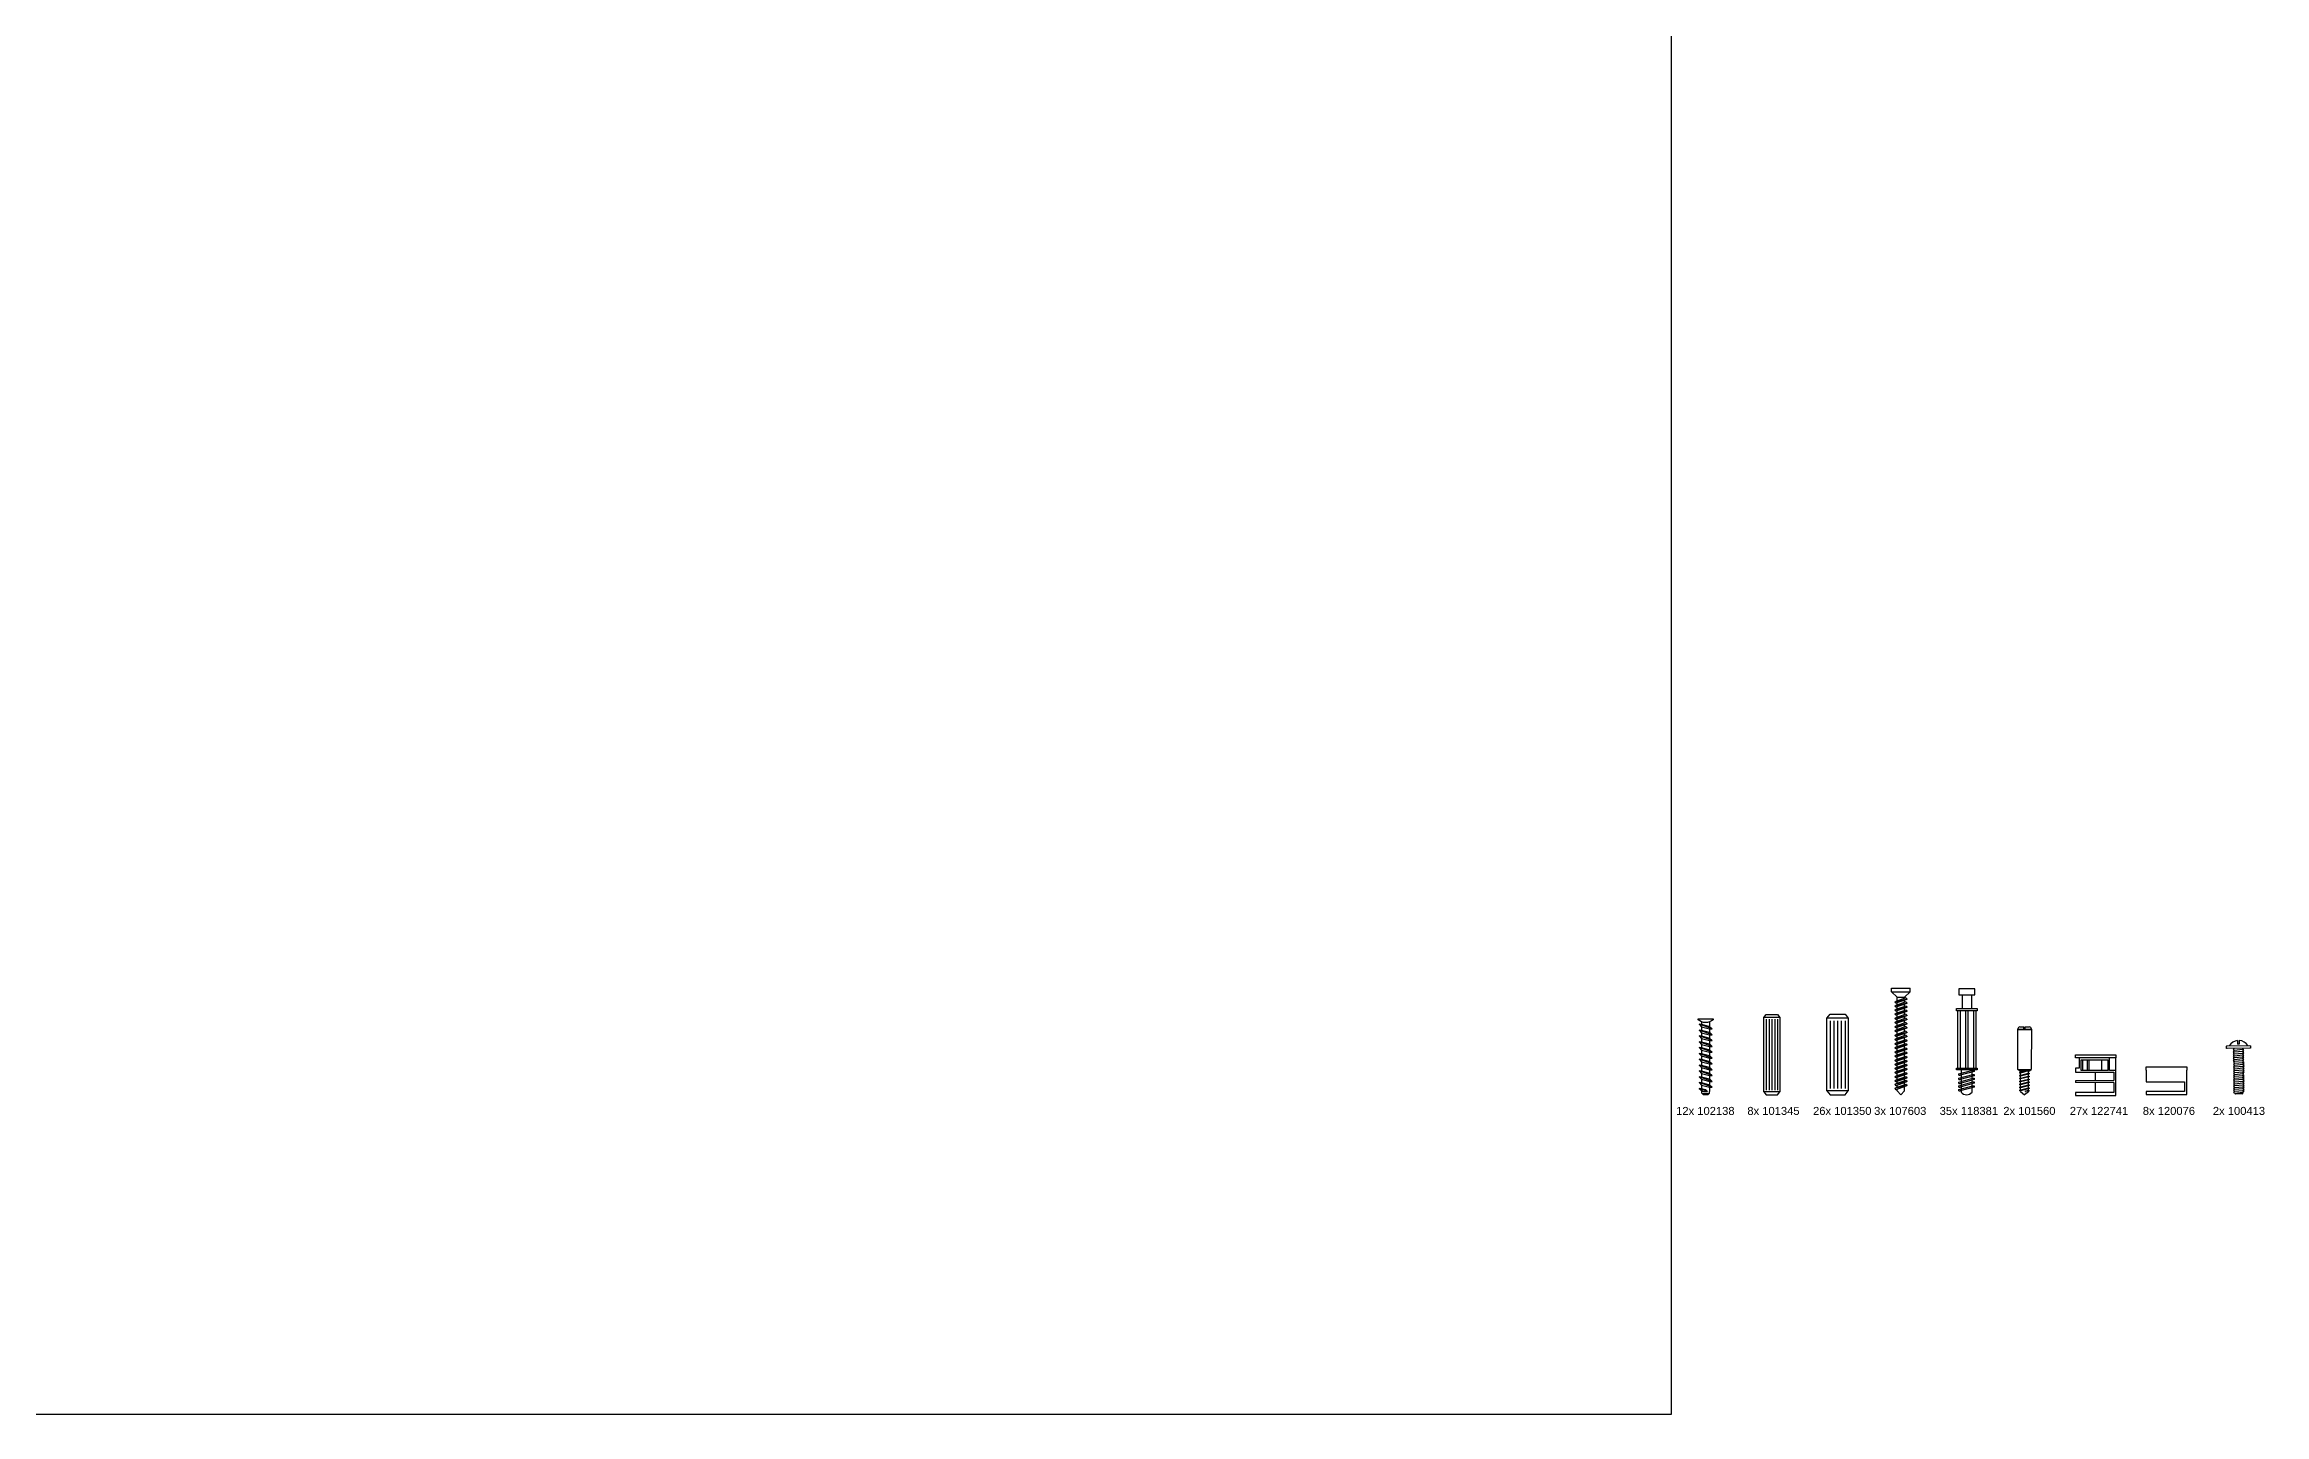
# Model space of a CAD drawing. Header units: millimetres. Extents: x 233 to 6102, y 2 to 2508.
# Drawn here: x 5159.7 to 5242.9, y 1908.1 to 1959.5 of the extents above; entities that cross this region are included whole.
import ezdxf

# ---------------------------------------------------------------- set-up
doc = ezdxf.new("R2010")
doc.units = ezdxf.units.MM
doc.layers.add('G-ANNO-GEOMETRY', color=7, linetype='Continuous')
doc.styles.get("Standard").update_dxf_attribs({"font": 'arial.ttf'})

msp = doc.modelspace()

# ---------------------------------------------------------------- linework, layer by layer
for p, q in [((5241.764, 1921.858), (5241.725, 1921.817)), ((5241.725, 1921.817), (5241.775, 1921.798)), ((5241.775, 1921.798), (5241.725, 1921.747)), ((5241.725, 1921.747), (5241.776, 1921.728)), ((5241.776, 1921.728), (5241.726, 1921.677)), ((5241.726, 1921.677), (5241.777, 1921.658)), ((5241.777, 1921.658), (5241.727, 1921.607)), ((5241.727, 1921.607), (5241.777, 1921.588)), ((5241.775, 1921.798), (5242.074, 1921.827)), ((5241.776, 1921.728), (5242.075, 1921.757)), ((5241.777, 1921.658), (5242.076, 1921.687)), ((5241.777, 1921.588), (5242.077, 1921.617)), ((5242.074, 1921.827), (5242.109, 1921.862)), ((5242.125, 1921.807), (5242.074, 1921.827)), ((5242.075, 1921.757), (5242.125, 1921.807)), ((5242.126, 1921.737), (5242.075, 1921.757)), ((5242.076, 1921.687), (5242.126, 1921.737)), ((5242.126, 1921.667), (5242.076, 1921.687)), ((5242.077, 1921.617), (5242.126, 1921.667)), ((5242.127, 1921.597), (5242.077, 1921.617)), ((5242.078, 1921.547), (5242.127, 1921.597)), ((5241.777, 1921.588), (5241.728, 1921.537)), ((5241.728, 1921.537), (5241.778, 1921.518)), ((5241.778, 1921.518), (5241.729, 1921.467)), ((5241.729, 1921.467), (5241.779, 1921.448)), ((5241.779, 1921.448), (5241.73, 1921.397)), ((5241.73, 1921.397), (5241.78, 1921.378)), ((5241.78, 1921.378), (5241.731, 1921.328)), ((5241.731, 1921.328), (5241.781, 1921.308)), ((5241.78, 1920.888), (5241.731, 1920.837)), ((5241.731, 1920.837), (5241.781, 1920.818)), ((5241.781, 1921.308), (5241.732, 1921.258)), ((5241.732, 1921.258), (5241.782, 1921.238)), ((5241.782, 1921.238), (5241.732, 1921.188)), ((5241.732, 1921.188), (5241.783, 1921.168)), ((5241.781, 1920.818), (5241.732, 1920.767)), ((5241.732, 1920.767), (5241.782, 1920.748)), ((5241.783, 1921.168), (5241.733, 1921.118)), ((5241.733, 1921.118), (5241.784, 1921.098)), ((5241.784, 1921.098), (5241.734, 1921.048)), ((5241.734, 1921.048), (5241.784, 1921.028)), ((5241.784, 1921.028), (5241.735, 1920.978)), ((5241.735, 1920.978), (5241.785, 1920.958)), ((5241.785, 1920.958), (5241.736, 1920.908)), ((5241.736, 1920.908), (5241.786, 1920.888)), ((5241.778, 1921.518), (5242.078, 1921.547)), ((5241.779, 1921.448), (5242.079, 1921.477)), ((5241.78, 1921.378), (5242.08, 1921.407)), ((5241.781, 1921.308), (5242.081, 1921.337)), ((5241.781, 1920.818), (5242.081, 1920.846)), ((5241.782, 1921.238), (5242.081, 1921.267)), ((5241.782, 1920.748), (5242.082, 1920.776)), ((5241.783, 1921.168), (5242.082, 1921.197)), ((5241.784, 1921.098), (5242.083, 1921.127)), ((5241.784, 1921.028), (5242.084, 1921.057)), ((5241.785, 1920.958), (5242.085, 1920.987)), ((5241.786, 1920.888), (5242.086, 1920.917)), ((5242.128, 1921.527), (5242.078, 1921.547)), ((5242.079, 1921.477), (5242.128, 1921.527)), ((5242.129, 1921.457), (5242.079, 1921.477)), ((5242.08, 1921.407), (5242.129, 1921.457)), ((5242.13, 1921.388), (5242.08, 1921.407)), ((5242.13, 1920.897), (5242.08, 1920.916)), ((5242.081, 1921.337), (5242.13, 1921.388)), ((5242.131, 1921.318), (5242.081, 1921.337)), ((5242.081, 1921.267), (5242.131, 1921.318)), ((5242.132, 1921.248), (5242.081, 1921.267)), ((5242.081, 1920.846), (5242.13, 1920.897)), ((5242.131, 1920.827), (5242.081, 1920.846)), ((5242.082, 1921.197), (5242.132, 1921.248)), ((5242.133, 1921.178), (5242.082, 1921.197)), ((5242.082, 1920.776), (5242.131, 1920.827)), ((5242.132, 1920.757), (5242.082, 1920.776)), ((5242.083, 1921.127), (5242.133, 1921.178)), ((5242.133, 1921.108), (5242.083, 1921.127)), ((5242.084, 1921.057), (5242.133, 1921.108)), ((5242.134, 1921.038), (5242.084, 1921.057)), ((5242.085, 1920.987), (5242.134, 1921.038)), ((5242.135, 1920.968), (5242.085, 1920.987)), ((5242.086, 1920.917), (5242.135, 1920.968)), ((5241.782, 1920.748), (5241.732, 1920.697)), ((5241.732, 1920.697), (5241.783, 1920.678)), ((5241.781, 1920.468), (5241.732, 1920.417)), ((5241.732, 1920.417), (5241.782, 1920.398)), ((5241.783, 1920.678), (5241.733, 1920.627)), ((5241.733, 1920.627), (5241.784, 1920.608)), ((5241.782, 1920.398), (5241.733, 1920.347)), ((5241.733, 1920.347), (5241.783, 1920.328)), ((5241.784, 1920.608), (5241.734, 1920.557)), ((5241.734, 1920.557), (5241.784, 1920.538)), ((5241.783, 1920.328), (5241.734, 1920.278)), ((5241.734, 1920.278), (5241.784, 1920.258)), ((5241.784, 1920.538), (5241.735, 1920.487)), ((5241.735, 1920.487), (5241.785, 1920.468)), ((5241.784, 1920.258), (5241.735, 1920.208)), ((5241.735, 1920.208), (5241.785, 1920.188)), ((5241.782, 1920.398), (5242.082, 1920.427)), ((5241.783, 1920.678), (5242.082, 1920.706)), ((5241.783, 1920.328), (5242.083, 1920.357)), ((5241.784, 1920.608), (5242.083, 1920.636)), ((5241.784, 1920.538), (5242.084, 1920.566)), ((5241.784, 1920.258), (5242.084, 1920.287)), ((5241.785, 1920.468), (5242.085, 1920.496)), ((5241.785, 1920.188), (5242.085, 1920.217)), ((5241.789, 1920.183), (5241.788, 1920.188)), ((5242.064, 1920.162), (5241.814, 1920.159)), ((5242.131, 1920.477), (5242.081, 1920.497)), ((5242.082, 1920.706), (5242.132, 1920.757)), ((5242.133, 1920.687), (5242.082, 1920.706)), ((5242.082, 1920.427), (5242.131, 1920.477)), ((5242.132, 1920.407), (5242.082, 1920.427)), ((5242.083, 1920.636), (5242.133, 1920.687)), ((5242.134, 1920.617), (5242.083, 1920.636)), ((5242.083, 1920.357), (5242.132, 1920.407)), ((5242.133, 1920.338), (5242.083, 1920.357)), ((5242.084, 1920.566), (5242.134, 1920.617)), ((5242.134, 1920.547), (5242.084, 1920.566)), ((5242.084, 1920.287), (5242.133, 1920.338)), ((5242.134, 1920.268), (5242.084, 1920.287)), ((5242.085, 1920.496), (5242.134, 1920.547)), ((5242.085, 1920.217), (5242.134, 1920.268)), ((5242.088, 1920.217), (5242.088, 1920.187))]:
    msp.add_line(p, q)
msp.add_lwpolyline([(5241.493, 1921.955), (5242.353, 1921.965, -0.414214), (5242.373, 1921.946), (5242.374, 1921.886, -0.414214), (5242.354, 1921.865), (5241.494, 1921.855, -0.414214), (5241.474, 1921.874), (5241.473, 1921.934, -0.414214)], format="xyb", close=True)
for centre, radius, start, end in [((5241.925, 1921.754), 0.406, 94.95159, 150.20643), ((5241.925, 1921.754), 0.406, 31.2269, 86.48174), ((5241.814, 1920.184), 0.025, 180.71667, 270.71667), ((5242.063, 1920.187), 0.025, 270.71667, 0.71667)]:
    msp.add_arc(centre, radius, start, end)
at = {"layer": 'G-ANNO-GEOMETRY'}
for p, q in [((5228.911, 1923.984), (5228.911, 1924.118)), ((5228.911, 1924.118), (5229.611, 1924.118)), ((5229.611, 1923.984), (5229.611, 1924.118)), ((5229.124, 1923.784), (5228.911, 1923.984)), ((5228.911, 1923.984), (5229.611, 1923.984)), ((5229.501, 1923.71), (5229.04, 1923.601)), ((5229.04, 1923.601), (5229.082, 1923.625)), ((5229.04, 1923.601), (5229.082, 1923.558)), ((5229.501, 1923.56), (5229.04, 1923.451)), ((5229.04, 1923.451), (5229.082, 1923.476)), ((5229.04, 1923.451), (5229.082, 1923.409)), ((5229.501, 1923.403), (5229.04, 1923.294)), ((5229.04, 1923.294), (5229.082, 1923.319)), ((5229.04, 1923.294), (5229.082, 1923.252)), ((5229.459, 1923.752), (5229.082, 1923.625)), ((5229.459, 1923.685), (5229.082, 1923.558)), ((5229.459, 1923.602), (5229.082, 1923.476)), ((5229.459, 1923.536), (5229.082, 1923.409)), ((5229.459, 1923.446), (5229.082, 1923.319)), ((5229.459, 1923.379), (5229.082, 1923.252)), ((5229.459, 1923.296), (5229.082, 1923.169)), ((5229.124, 1923.639), (5229.124, 1923.784)), ((5229.124, 1923.784), (5229.398, 1923.784)), ((5229.124, 1923.49), (5229.124, 1923.573)), ((5229.124, 1923.333), (5229.124, 1923.423)), ((5229.124, 1923.184), (5229.124, 1923.266)), ((5229.398, 1923.784), (5229.611, 1923.984)), ((5229.398, 1923.731), (5229.398, 1923.784)), ((5229.398, 1923.582), (5229.398, 1923.665)), ((5229.398, 1923.425), (5229.398, 1923.515)), ((5229.398, 1923.276), (5229.398, 1923.359)), ((5229.501, 1923.71), (5229.459, 1923.752)), ((5229.501, 1923.71), (5229.459, 1923.685)), ((5229.501, 1923.56), (5229.459, 1923.602)), ((5229.501, 1923.56), (5229.459, 1923.536)), ((5229.501, 1923.403), (5229.459, 1923.446)), ((5229.501, 1923.403), (5229.459, 1923.379)), ((5229.501, 1923.254), (5229.459, 1923.296)), ((5231.356, 1923.352), (5232.13, 1923.352)), ((5231.356, 1923.265), (5231.356, 1923.352)), ((5232.13, 1923.265), (5231.356, 1923.265)), ((5232.13, 1923.352), (5232.13, 1923.265)), ((5221.799, 1922.858), (5221.799, 1922.765)), ((5221.799, 1922.67), (5221.799, 1922.546)), ((5221.799, 1922.451), (5221.799, 1922.328)), ((5222.099, 1922.858), (5222.099, 1922.684)), ((5222.099, 1922.589), (5222.099, 1922.466)), ((5222.099, 1922.466), (5222.099, 1920.405)), ((5224.136, 1923.016), (5224.225, 1923.129)), ((5224.136, 1920.232), (5224.136, 1923.016)), ((5224.736, 1923.016), (5224.136, 1923.016)), ((5224.225, 1923.129), (5224.648, 1923.129)), ((5224.225, 1922.955), (5224.225, 1920.298)), ((5224.331, 1922.955), (5224.331, 1920.298)), ((5224.437, 1922.955), (5224.437, 1920.298)), ((5224.542, 1922.955), (5224.542, 1920.298)), ((5224.648, 1923.129), (5224.736, 1923.016)), ((5224.648, 1922.955), (5224.648, 1920.293)), ((5224.736, 1923.016), (5224.736, 1920.232)), ((5226.493, 1923), (5226.612, 1923.15)), ((5226.493, 1920.274), (5226.493, 1923)), ((5227.293, 1923), (5226.493, 1923)), ((5226.612, 1923.15), (5227.176, 1923.15)), ((5226.612, 1922.898), (5226.612, 1920.363)), ((5226.753, 1922.898), (5226.753, 1920.363)), ((5226.894, 1922.898), (5226.894, 1920.363)), ((5227.035, 1922.898), (5227.035, 1920.363)), ((5227.176, 1923.15), (5227.293, 1923)), ((5227.176, 1922.898), (5227.176, 1920.356)), ((5227.293, 1923), (5227.293, 1920.274)), ((5229.501, 1923.254), (5229.04, 1923.145)), ((5229.04, 1923.145), (5229.082, 1923.169)), ((5229.04, 1923.145), (5229.082, 1923.103)), ((5229.501, 1923.096), (5229.04, 1922.988)), ((5229.04, 1922.988), (5229.082, 1923.012)), ((5229.04, 1922.988), (5229.082, 1922.945)), ((5229.501, 1922.947), (5229.04, 1922.838)), ((5229.04, 1922.838), (5229.082, 1922.862)), ((5229.04, 1922.838), (5229.082, 1922.796)), ((5229.501, 1922.784), (5229.04, 1922.676)), ((5229.04, 1922.676), (5229.082, 1922.7)), ((5229.04, 1922.676), (5229.082, 1922.633)), ((5229.501, 1922.635), (5229.04, 1922.526)), ((5229.04, 1922.526), (5229.082, 1922.55)), ((5229.04, 1922.526), (5229.082, 1922.484)), ((5229.501, 1922.46), (5229.04, 1922.351)), ((5229.459, 1923.229), (5229.082, 1923.103)), ((5229.459, 1923.139), (5229.082, 1923.012)), ((5229.459, 1923.072), (5229.082, 1922.945)), ((5229.459, 1922.989), (5229.082, 1922.862)), ((5229.459, 1922.922), (5229.082, 1922.796)), ((5229.459, 1922.827), (5229.082, 1922.7)), ((5229.459, 1922.76), (5229.082, 1922.633)), ((5229.459, 1922.677), (5229.082, 1922.55)), ((5229.459, 1922.61), (5229.082, 1922.484)), ((5229.459, 1922.502), (5229.082, 1922.375)), ((5229.459, 1922.435), (5229.082, 1922.308)), ((5229.124, 1923.026), (5229.124, 1923.117)), ((5229.124, 1922.877), (5229.124, 1922.959)), ((5229.124, 1922.714), (5229.124, 1922.81)), ((5229.124, 1922.565), (5229.124, 1922.647)), ((5229.124, 1922.389), (5229.124, 1922.498)), ((5229.398, 1923.118), (5229.398, 1923.209)), ((5229.398, 1922.969), (5229.398, 1923.052)), ((5229.398, 1922.806), (5229.398, 1922.902)), ((5229.398, 1922.657), (5229.398, 1922.74)), ((5229.398, 1922.481), (5229.398, 1922.59)), ((5229.501, 1923.254), (5229.459, 1923.229)), ((5229.501, 1923.096), (5229.459, 1923.139)), ((5229.501, 1923.096), (5229.459, 1923.072)), ((5229.501, 1922.947), (5229.459, 1922.989)), ((5229.501, 1922.947), (5229.459, 1922.922)), ((5229.501, 1922.784), (5229.459, 1922.827)), ((5229.501, 1922.784), (5229.459, 1922.76)), ((5229.501, 1922.635), (5229.459, 1922.677)), ((5229.501, 1922.635), (5229.459, 1922.61)), ((5229.501, 1922.46), (5229.459, 1922.502)), ((5229.501, 1922.46), (5229.459, 1922.435)), ((5233.649, 1921.071), (5233.653, 1922.589)), ((5233.653, 1922.581), (5233.993, 1922.58)), ((5233.653, 1922.571), (5233.993, 1922.57)), ((5233.734, 1922.669), (5233.883, 1922.668)), ((5233.823, 1922.581), (5234.162, 1922.58)), ((5233.823, 1922.571), (5234.162, 1922.57)), ((5233.883, 1922.588), (5233.883, 1922.668)), ((5233.903, 1922.588), (5233.883, 1922.588)), ((5233.903, 1922.588), (5233.923, 1922.588)), ((5233.923, 1922.588), (5233.923, 1922.668)), ((5233.923, 1922.668), (5234.082, 1922.668)), ((5234.162, 1922.587), (5234.158, 1921.07)), ((5221.799, 1922.233), (5221.799, 1922.11)), ((5221.799, 1922.014), (5221.799, 1921.891)), ((5221.799, 1921.796), (5221.799, 1921.673)), ((5229.04, 1922.351), (5229.082, 1922.375)), ((5229.04, 1922.351), (5229.082, 1922.308)), ((5229.501, 1922.31), (5229.04, 1922.201)), ((5229.04, 1922.201), (5229.082, 1922.226)), ((5229.04, 1922.201), (5229.082, 1922.159)), ((5229.501, 1922.145), (5229.04, 1922.036)), ((5229.04, 1922.036), (5229.082, 1922.061)), ((5229.04, 1922.036), (5229.082, 1921.994)), ((5229.501, 1921.996), (5229.04, 1921.887)), ((5229.04, 1921.887), (5229.082, 1921.911)), ((5229.04, 1921.887), (5229.082, 1921.845)), ((5229.501, 1921.833), (5229.04, 1921.725)), ((5229.04, 1921.725), (5229.082, 1921.749)), ((5229.04, 1921.725), (5229.082, 1921.682)), ((5229.501, 1921.684), (5229.04, 1921.575)), ((5229.04, 1921.575), (5229.082, 1921.599)), ((5229.459, 1922.352), (5229.082, 1922.226)), ((5229.459, 1922.286), (5229.082, 1922.159)), ((5229.459, 1922.187), (5229.082, 1922.061)), ((5229.459, 1922.121), (5229.082, 1921.994)), ((5229.459, 1922.038), (5229.082, 1921.911)), ((5229.459, 1921.971), (5229.082, 1921.845)), ((5229.459, 1921.876), (5229.082, 1921.749)), ((5229.459, 1921.809), (5229.082, 1921.682)), ((5229.459, 1921.726), (5229.082, 1921.599)), ((5229.459, 1921.659), (5229.082, 1921.533)), ((5229.124, 1922.24), (5229.124, 1922.323)), ((5229.124, 1922.075), (5229.124, 1922.173)), ((5229.124, 1921.925), (5229.124, 1922.008)), ((5229.124, 1921.763), (5229.124, 1921.859)), ((5229.124, 1921.614), (5229.124, 1921.696)), ((5229.398, 1922.332), (5229.398, 1922.415)), ((5229.398, 1922.167), (5229.398, 1922.265)), ((5229.398, 1922.018), (5229.398, 1922.1)), ((5229.398, 1921.855), (5229.398, 1921.951)), ((5229.398, 1921.706), (5229.398, 1921.789)), ((5229.398, 1921.542), (5229.398, 1921.639)), ((5229.501, 1922.31), (5229.459, 1922.352)), ((5229.501, 1922.31), (5229.459, 1922.286)), ((5229.501, 1922.145), (5229.459, 1922.187)), ((5229.501, 1922.145), (5229.459, 1922.121)), ((5229.501, 1921.996), (5229.459, 1922.038)), ((5229.501, 1921.996), (5229.459, 1921.971)), ((5229.501, 1921.833), (5229.459, 1921.876)), ((5229.501, 1921.833), (5229.459, 1921.809)), ((5229.501, 1921.684), (5229.459, 1921.726)), ((5229.501, 1921.684), (5229.459, 1921.659)), ((5235.819, 1921.507), (5235.819, 1921.626)), ((5235.819, 1921.626), (5237.332, 1921.626)), ((5237.332, 1921.626), (5237.332, 1921.507)), ((5241.89, 1922.16), (5241.892, 1922.016)), ((5241.952, 1922.017), (5241.892, 1922.016)), ((5241.95, 1922.16), (5241.952, 1922.017)), ((5221.799, 1921.578), (5221.799, 1921.454)), ((5221.799, 1921.359), (5221.799, 1921.236)), ((5221.799, 1921.141), (5221.799, 1921.018)), ((5221.799, 1920.923), (5221.799, 1920.799)), ((5229.04, 1921.575), (5229.082, 1921.533)), ((5229.501, 1921.521), (5229.04, 1921.412)), ((5229.04, 1921.412), (5229.082, 1921.436)), ((5229.04, 1921.412), (5229.082, 1921.369)), ((5229.501, 1921.371), (5229.04, 1921.262)), ((5229.04, 1921.262), (5229.082, 1921.287)), ((5229.04, 1921.262), (5229.082, 1921.22)), ((5229.501, 1921.216), (5229.04, 1921.107)), ((5229.04, 1921.107), (5229.082, 1921.131)), ((5229.04, 1921.107), (5229.082, 1921.065)), ((5229.501, 1921.066), (5229.04, 1920.958)), ((5229.04, 1920.958), (5229.082, 1920.982)), ((5229.04, 1920.958), (5229.082, 1920.915)), ((5229.501, 1920.903), (5229.04, 1920.794)), ((5229.04, 1920.794), (5229.082, 1920.819)), ((5229.04, 1920.794), (5229.082, 1920.752)), ((5229.459, 1921.563), (5229.082, 1921.436)), ((5229.459, 1921.496), (5229.082, 1921.369)), ((5229.459, 1921.413), (5229.082, 1921.287)), ((5229.459, 1921.347), (5229.082, 1921.22)), ((5229.459, 1921.258), (5229.082, 1921.131)), ((5229.459, 1921.192), (5229.082, 1921.065)), ((5229.459, 1921.109), (5229.082, 1920.982)), ((5229.459, 1921.042), (5229.082, 1920.915)), ((5229.459, 1920.945), (5229.082, 1920.819)), ((5229.459, 1920.879), (5229.082, 1920.752)), ((5229.459, 1920.796), (5229.082, 1920.669)), ((5229.124, 1921.45), (5229.124, 1921.547)), ((5229.124, 1921.301), (5229.124, 1921.384)), ((5229.124, 1921.146), (5229.124, 1921.234)), ((5229.124, 1920.996), (5229.124, 1921.079)), ((5229.124, 1920.833), (5229.124, 1920.929)), ((5229.124, 1920.683), (5229.124, 1920.766)), ((5229.398, 1921.393), (5229.398, 1921.476)), ((5229.398, 1921.238), (5229.398, 1921.326)), ((5229.398, 1921.088), (5229.398, 1921.171)), ((5229.398, 1920.925), (5229.398, 1921.022)), ((5229.398, 1920.775), (5229.398, 1920.858)), ((5229.501, 1921.521), (5229.459, 1921.563)), ((5229.501, 1921.521), (5229.459, 1921.496)), ((5229.501, 1921.371), (5229.459, 1921.413)), ((5229.501, 1921.371), (5229.459, 1921.347)), ((5229.501, 1921.216), (5229.459, 1921.258)), ((5229.501, 1921.216), (5229.459, 1921.192)), ((5229.501, 1921.066), (5229.459, 1921.109)), ((5229.501, 1921.066), (5229.459, 1921.042)), ((5229.501, 1920.903), (5229.459, 1920.945)), ((5229.501, 1920.903), (5229.459, 1920.879)), ((5229.501, 1920.754), (5229.459, 1920.796)), ((5231.441, 1920.904), (5231.971, 1921.05)), ((5231.441, 1920.854), (5231.441, 1920.904)), ((5231.441, 1920.743), (5231.971, 1920.889)), ((5231.441, 1920.854), (5231.489, 1920.854)), ((5232.019, 1921), (5231.489, 1920.854)), ((5232.019, 1920.839), (5231.489, 1920.693)), ((5231.524, 1921.062), (5231.524, 1920.215)), ((5231.936, 1920.215), (5231.936, 1921.062)), ((5231.971, 1921.05), (5232.019, 1921.05)), ((5231.971, 1920.889), (5232.019, 1920.889)), ((5232.019, 1921.05), (5232.019, 1921)), ((5232.019, 1920.889), (5232.019, 1920.839)), ((5233.711, 1921.016), (5233.649, 1921.071)), ((5233.649, 1921.071), (5233.988, 1921.07)), ((5233.711, 1921.016), (5234.027, 1921.015)), ((5233.711, 1921.016), (5234.095, 1921.015)), ((5233.733, 1920.962), (5233.929, 1921.015)), ((5233.733, 1920.937), (5233.733, 1920.962)), ((5233.733, 1920.937), (5233.757, 1920.937)), ((5233.733, 1920.85), (5234.049, 1920.936)), ((5233.733, 1920.826), (5233.733, 1920.85)), ((5233.733, 1920.826), (5233.756, 1920.826)), ((5233.733, 1920.739), (5234.049, 1920.825)), ((5233.756, 1920.857), (5233.757, 1920.937)), ((5234.072, 1920.912), (5233.756, 1920.826)), ((5233.756, 1920.745), (5233.756, 1920.826)), ((5234.072, 1920.801), (5233.756, 1920.715)), ((5233.757, 1920.968), (5233.757, 1921.016)), ((5234.04, 1921.015), (5233.757, 1920.937)), ((5233.818, 1921.071), (5234.158, 1921.07)), ((5234.048, 1920.714), (5234.048, 1920.794)), ((5234.049, 1920.936), (5234.049, 1921.015)), ((5234.049, 1920.936), (5234.072, 1920.936)), ((5234.049, 1920.825), (5234.049, 1920.906)), ((5234.049, 1920.825), (5234.072, 1920.825)), ((5234.072, 1920.936), (5234.072, 1920.912)), ((5234.072, 1920.825), (5234.072, 1920.801)), ((5234.095, 1921.015), (5234.158, 1921.07)), ((5237.332, 1921.507), (5235.819, 1921.507)), ((5235.947, 1921.122), (5235.819, 1921.122)), ((5235.819, 1921.122), (5235.819, 1920.965)), ((5235.819, 1920.965), (5237.254, 1920.965)), ((5235.947, 1921.507), (5235.947, 1921.122)), ((5236.022, 1921.033), (5236.022, 1921.428)), ((5236.022, 1921.428), (5237.037, 1921.428)), ((5237.037, 1921.033), (5236.022, 1921.033)), ((5236.08, 1921.428), (5236.08, 1921.033)), ((5236.252, 1921.428), (5236.252, 1921.033)), ((5236.331, 1921.033), (5236.331, 1921.428)), ((5236.627, 1921.033), (5236.385, 1921.033)), ((5236.548, 1920.965), (5236.548, 1920.652)), ((5236.785, 1921.428), (5236.785, 1921.033)), ((5237.037, 1921.033), (5237.037, 1921.428)), ((5237.091, 1921.033), (5237.091, 1921.507)), ((5237.332, 1921.033), (5237.091, 1921.033)), ((5237.254, 1920.965), (5237.254, 1920.652)), ((5237.332, 1921.033), (5237.332, 1921.507)), ((5237.332, 1920.441), (5237.332, 1921.033)), ((5238.469, 1921.051), (5238.469, 1921.171)), ((5238.469, 1921.171), (5239.982, 1921.171)), ((5238.469, 1921.051), (5238.469, 1920.609)), ((5239.982, 1921.171), (5239.982, 1921.051)), ((5239.982, 1920.577), (5239.982, 1921.051)), ((5221.799, 1920.704), (5221.799, 1920.581)), ((5221.799, 1920.486), (5221.799, 1920.363)), ((5221.799, 1920.363), (5221.799, 1920.249)), ((5221.799, 1920.249), (5221.799, 1920.204)), ((5221.859, 1920.131), (5222.039, 1920.131)), ((5222.099, 1920.405), (5222.099, 1920.249)), ((5222.099, 1920.204), (5222.099, 1920.249)), ((5224.736, 1920.232), (5224.136, 1920.232)), ((5224.136, 1920.232), (5224.225, 1920.119)), ((5224.225, 1920.119), (5224.648, 1920.119)), ((5224.436, 1920.119), (5224.624, 1920.119)), ((5224.648, 1920.119), (5224.736, 1920.232)), ((5227.293, 1920.274), (5226.493, 1920.274)), ((5226.493, 1920.274), (5226.612, 1920.124)), ((5226.612, 1920.124), (5227.176, 1920.124)), ((5226.893, 1920.124), (5227.144, 1920.124)), ((5227.176, 1920.124), (5227.293, 1920.274)), ((5229.501, 1920.754), (5229.04, 1920.645)), ((5229.04, 1920.645), (5229.082, 1920.669)), ((5229.04, 1920.645), (5229.082, 1920.602)), ((5229.501, 1920.615), (5229.04, 1920.506)), ((5229.04, 1920.506), (5229.082, 1920.531)), ((5229.04, 1920.506), (5229.082, 1920.464)), ((5229.501, 1920.466), (5229.04, 1920.357)), ((5229.04, 1920.357), (5229.082, 1920.381)), ((5229.04, 1920.357), (5229.082, 1920.314)), ((5229.459, 1920.729), (5229.082, 1920.602)), ((5229.459, 1920.657), (5229.082, 1920.531)), ((5229.459, 1920.591), (5229.082, 1920.464)), ((5229.459, 1920.508), (5229.082, 1920.381)), ((5229.459, 1920.441), (5229.082, 1920.314)), ((5229.124, 1920.545), (5229.124, 1920.617)), ((5229.124, 1920.395), (5229.124, 1920.478)), ((5229.124, 1920.276), (5229.124, 1920.329)), ((5229.124, 1920.276), (5229.261, 1920.118)), ((5229.261, 1920.118), (5229.398, 1920.276)), ((5229.398, 1920.637), (5229.398, 1920.709)), ((5229.398, 1920.487), (5229.398, 1920.57)), ((5229.398, 1920.276), (5229.398, 1920.421)), ((5229.501, 1920.754), (5229.459, 1920.729)), ((5229.501, 1920.615), (5229.459, 1920.657)), ((5229.501, 1920.615), (5229.459, 1920.591)), ((5229.501, 1920.466), (5229.459, 1920.508)), ((5229.501, 1920.466), (5229.459, 1920.441)), ((5231.441, 1920.6), (5231.971, 1920.746)), ((5231.441, 1920.693), (5231.441, 1920.743)), ((5231.441, 1920.693), (5231.489, 1920.693)), ((5231.441, 1920.459), (5231.971, 1920.605)), ((5231.441, 1920.55), (5231.441, 1920.6)), ((5231.441, 1920.55), (5231.489, 1920.55)), ((5231.441, 1920.318), (5231.971, 1920.464)), ((5231.441, 1920.409), (5231.441, 1920.459)), ((5231.441, 1920.409), (5231.489, 1920.409)), ((5231.441, 1920.268), (5231.441, 1920.318)), ((5231.441, 1920.268), (5231.489, 1920.268)), ((5232.019, 1920.696), (5231.489, 1920.55)), ((5232.019, 1920.555), (5231.489, 1920.409)), ((5232.019, 1920.414), (5231.489, 1920.268)), ((5231.971, 1920.746), (5232.019, 1920.746)), ((5231.971, 1920.605), (5232.019, 1920.605)), ((5231.971, 1920.464), (5232.019, 1920.464)), ((5232.019, 1920.746), (5232.019, 1920.696)), ((5232.019, 1920.605), (5232.019, 1920.555)), ((5232.019, 1920.464), (5232.019, 1920.414)), ((5233.731, 1920.293), (5234.047, 1920.379)), ((5233.731, 1920.269), (5233.731, 1920.293)), ((5233.731, 1920.269), (5233.755, 1920.269)), ((5233.732, 1920.627), (5234.048, 1920.714)), ((5233.732, 1920.603), (5233.732, 1920.627)), ((5233.732, 1920.603), (5233.756, 1920.603)), ((5233.732, 1920.516), (5234.048, 1920.602)), ((5233.732, 1920.492), (5233.732, 1920.516)), ((5233.732, 1920.492), (5233.755, 1920.492)), ((5233.732, 1920.405), (5234.048, 1920.491)), ((5233.732, 1920.38), (5233.732, 1920.405)), ((5233.732, 1920.38), (5233.755, 1920.38)), ((5233.733, 1920.715), (5233.733, 1920.739)), ((5233.733, 1920.715), (5233.756, 1920.715)), ((5233.755, 1920.522), (5233.756, 1920.603)), ((5234.071, 1920.578), (5233.755, 1920.492)), ((5233.755, 1920.411), (5233.755, 1920.492)), ((5234.071, 1920.466), (5233.755, 1920.38)), ((5233.755, 1920.3), (5233.755, 1920.38)), ((5234.071, 1920.355), (5233.755, 1920.269)), ((5233.755, 1920.269), (5233.755, 1920.24)), ((5233.755, 1920.24), (5233.9, 1920.115)), ((5233.756, 1920.634), (5233.756, 1920.715)), ((5234.072, 1920.689), (5233.756, 1920.603)), ((5234.047, 1920.239), (5233.9, 1920.115)), ((5233.934, 1920.265), (5234.047, 1920.296)), ((5233.934, 1920.241), (5233.934, 1920.265)), ((5233.934, 1920.241), (5233.958, 1920.241)), ((5234.07, 1920.272), (5233.958, 1920.241)), ((5234.047, 1920.379), (5234.047, 1920.46)), ((5234.047, 1920.379), (5234.071, 1920.379)), ((5234.047, 1920.379), (5234.047, 1920.379)), ((5234.047, 1920.296), (5234.047, 1920.349)), ((5234.047, 1920.296), (5234.07, 1920.296)), ((5234.047, 1920.266), (5234.047, 1920.239)), ((5234.048, 1920.714), (5234.072, 1920.714)), ((5234.048, 1920.602), (5234.048, 1920.683)), ((5234.048, 1920.602), (5234.071, 1920.602)), ((5234.048, 1920.491), (5234.048, 1920.571)), ((5234.048, 1920.491), (5234.071, 1920.491)), ((5234.07, 1920.296), (5234.07, 1920.272)), ((5234.071, 1920.602), (5234.071, 1920.578)), ((5234.071, 1920.491), (5234.071, 1920.466)), ((5234.071, 1920.379), (5234.071, 1920.355)), ((5234.072, 1920.714), (5234.072, 1920.689)), ((5237.254, 1920.652), (5235.819, 1920.651)), ((5235.819, 1920.651), (5235.819, 1920.582)), ((5237.254, 1920.583), (5235.819, 1920.582)), ((5237.254, 1920.212), (5235.819, 1920.212)), ((5235.819, 1920.212), (5235.819, 1920.093)), ((5235.819, 1920.093), (5237.332, 1920.093)), ((5236.549, 1920.583), (5236.549, 1920.212)), ((5237.254, 1920.583), (5237.254, 1920.212)), ((5237.332, 1920.093), (5237.332, 1920.441)), ((5238.469, 1920.609), (5239.904, 1920.609)), ((5239.904, 1920.247), (5238.469, 1920.247)), ((5238.469, 1920.247), (5238.469, 1920.128)), ((5238.469, 1920.128), (5239.982, 1920.128)), ((5239.904, 1920.609), (5239.904, 1920.247)), ((5239.982, 1920.128), (5239.982, 1920.577))]:
    msp.add_line(p, q, dxfattribs=at)
msp.add_lwpolyline([(4839.769, 2113.611), (5220.664, 2113.611), (5220.664, 1908.133), (4839.769, 1908.133)], close=True, dxfattribs=at)
for points in [[(5231.447, 1924.098), (5231.447, 1923.869), (5232.037, 1923.869), (5232.037, 1924.098), (5231.447, 1924.098)], [(5231.393, 1923.265), (5231.393, 1921.119), (5231.5, 1921.119), (5231.5, 1923.265)], [(5231.562, 1923.869), (5231.562, 1923.352), (5231.924, 1923.352), (5231.924, 1923.869)], [(5231.693, 1923.265), (5231.693, 1921.119), (5231.793, 1921.119), (5231.793, 1923.265)], [(5231.985, 1923.265), (5231.985, 1921.119), (5232.095, 1921.119), (5232.095, 1923.265)], [(5221.707, 1922.765), (5221.799, 1922.67), (5222.099, 1922.589), (5222.19, 1922.589), (5221.707, 1922.765), (5221.799, 1922.765), (5222.099, 1922.684), (5222.19, 1922.589)], [(5221.707, 1922.546), (5221.799, 1922.451), (5222.099, 1922.371), (5222.19, 1922.371), (5221.707, 1922.546), (5221.799, 1922.546), (5222.099, 1922.466), (5222.19, 1922.371)], [(5221.707, 1922.328), (5221.799, 1922.233), (5222.099, 1922.152), (5222.19, 1922.152), (5221.707, 1922.328), (5221.799, 1922.328), (5222.099, 1922.248), (5222.19, 1922.152)], [(5221.707, 1922.11), (5221.799, 1922.014), (5222.099, 1921.934), (5222.19, 1921.934), (5221.707, 1922.11), (5221.799, 1922.11), (5222.099, 1922.029), (5222.19, 1921.934)], [(5221.707, 1921.891), (5221.799, 1921.796), (5222.099, 1921.716), (5222.19, 1921.716), (5221.707, 1921.891), (5221.799, 1921.891), (5222.099, 1921.811), (5222.19, 1921.716)], [(5221.707, 1921.673), (5221.799, 1921.578), (5222.099, 1921.497), (5222.19, 1921.497), (5221.707, 1921.673), (5221.799, 1921.673), (5222.099, 1921.592), (5222.19, 1921.497)], [(5221.707, 1921.454), (5221.799, 1921.359), (5222.099, 1921.279), (5222.19, 1921.279), (5221.707, 1921.454), (5221.799, 1921.454), (5222.099, 1921.374), (5222.19, 1921.279)], [(5221.707, 1921.236), (5221.799, 1921.141), (5222.099, 1921.061), (5222.19, 1921.061), (5221.707, 1921.236), (5221.799, 1921.236), (5222.099, 1921.156), (5222.19, 1921.061)], [(5221.707, 1921.018), (5221.799, 1920.923), (5222.099, 1920.842), (5222.19, 1920.842), (5221.707, 1921.018), (5221.799, 1921.018), (5222.099, 1920.937), (5222.19, 1920.842)], [(5221.707, 1920.799), (5221.799, 1920.704), (5222.099, 1920.624), (5222.19, 1920.624), (5221.707, 1920.799), (5221.799, 1920.799), (5222.099, 1920.719), (5222.19, 1920.624)], [(5231.356, 1921.119), (5232.13, 1921.119), (5232.13, 1921.062), (5231.356, 1921.062), (5231.356, 1921.119)], [(5221.707, 1920.581), (5221.799, 1920.486), (5222.099, 1920.405), (5222.19, 1920.405), (5221.707, 1920.581), (5221.799, 1920.581), (5222.099, 1920.501), (5222.19, 1920.405)], [(5221.707, 1920.363), (5221.827, 1920.26), (5221.868, 1920.249), (5222.02, 1920.249), (5221.707, 1920.363), (5221.799, 1920.363), (5221.95, 1920.322), (5222.02, 1920.249)]]:
    msp.add_lwpolyline(points, dxfattribs=at)
msp.add_lwpolyline([(5221.666, 1922.935), (5221.666, 1922.973), (5222.232, 1922.973), (5222.232, 1922.935, -0.366728), (5221.666, 1922.935, -0.325022)], format="xyb", dxfattribs=at)
for centre, radius, start, end in [((5233.733, 1922.589), 0.08, 89.82621, 179.82621), ((5234.082, 1922.588), 0.08, 359.82621, 89.82621), ((5221.859, 1920.204), 0.06, 180, 200.92265), ((5221.915, 1920.249), 0.131, 210.36866, 244.24646), ((5221.952, 1920.743), 0.571, 256.12195, 283.44912), ((5221.982, 1920.249), 0.131, 295.75354, 329.63134), ((5222.039, 1920.204), 0.06, 339.07735, 360), ((5231.73, 1920.412), 0.285, 223.70039, 316.29961)]:
    msp.add_arc(centre, radius, start, end, dxfattribs=at)

# ---------------------------------------------------------------- texts
at = {"char_height": 0.3, "attachment_point": 1}
for s, width, heights, insert in [('12x 102138', 2.55396, [0.0755], (5220.844, 1919.668)), ('8x 101345', 2.07564, [0.0755], (5223.513, 1919.668)), ('26x 101350', 2.19159, [0.365], (5225.976, 1919.668)), ('3x 107603', 2.30755, [0.119], (5228.266, 1919.668)), ('35x 118381', 2.07564, [0.0755], (5230.721, 1919.668)), ('2x 101560', 2.07564, [0.0755], (5233.107, 1919.668)), ('27x 122741', 2.07564, [0.0755], (5235.6, 1919.668)), ('8x 120076', 2.07564, [0.0755], (5238.337, 1919.668)), ('2x 100413', 2.07564, [0.0755], (5240.963, 1919.668))]:
    msp.add_mtext_dynamic_manual_height_columns(s, width=width, gutter_width=12.5, heights=heights, dxfattribs=dict(at, insert=insert))

doc.saveas('drawing.dxf')
